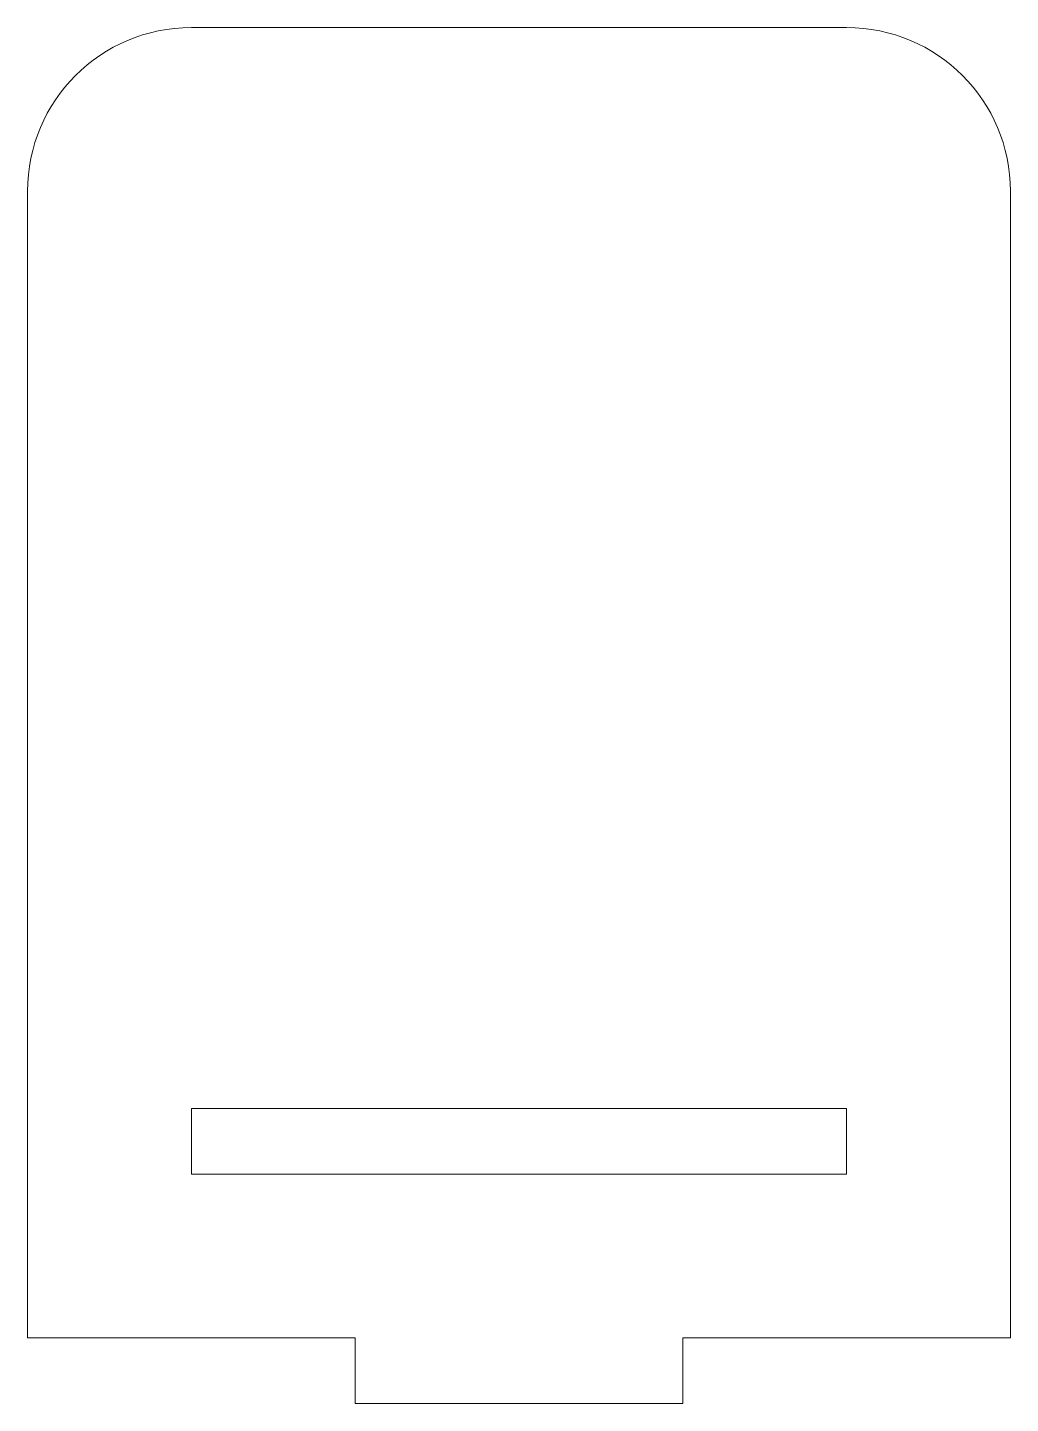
# Model space of a CAD drawing. Header units: millimetres. Extents: x -15 to 15, y -2 to 40.
import ezdxf

# ---------------------------------------------------------------- set-up
doc = ezdxf.new("R2010")
doc.units = ezdxf.units.MM
doc.layers.add('CableCutout', color=1, linetype='CONTINUOUS', lineweight=0)
doc.layers.add('PanelOuter', color=1, linetype='CONTINUOUS', lineweight=0)

msp = doc.modelspace()

# ---------------------------------------------------------------- linework, layer by layer
at = {"layer": 'CableCutout'}
for p, q in [((-10, 7), (10, 7)), ((-10, 7), (-10, 5)), ((10, 7), (10, 5)), ((-10, 5), (10, 5))]:
    msp.add_line(p, q, dxfattribs=at)
for centre, start, end in [((-10, 35), 90, 180), ((10, 35), 0, 90)]:
    msp.add_arc(centre, 5, start, end, dxfattribs=at)
at = {"layer": 'PanelOuter'}
for p, q in [((-10, 40), (10, 40)), ((-15, 0), (-15, 35)), ((15, 35), (15, 0)), ((-15, 0), (-5, 0)), ((-5, 0), (-5, -2)), ((5, 0), (15, 0)), ((5, -2), (5, 0)), ((-5, -2), (5, -2))]:
    msp.add_line(p, q, dxfattribs=at)

doc.saveas('drawing.dxf')
